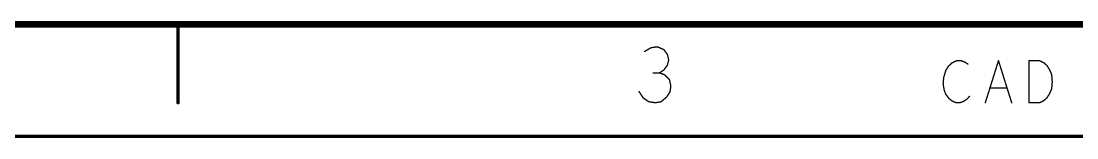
# Model space of a CAD drawing. Extents: x -18 to 16.1, y -6.6 to 15.5.
# Drawn here: x 2.6 to 7.308, y -6.555 to -6.032 of the extents above; entities that cross this region are included whole.
import ezdxf

# ---------------------------------------------------------------- set-up
doc = ezdxf.new("R2010")
doc.units = 0
doc.layers.get('0').update_dxf_attribs({"linetype": 'CONTINUOUS'})
doc.layers.add('FAB', color=13, linetype='CONTINUOUS')

# ---------------------------------------------------------------- blocks, each defined once
blk = doc.blocks.new('ROUND_13')
at = {"const_width": 0.0075}
blk.add_lwpolyline([(-0.00375, 0, 1), (0.00375, 0, 1)], format="xyb", close=True, dxfattribs=at)
blk = doc.blocks.new('ROUND_1')
at = {"const_width": 0.003}
blk.add_lwpolyline([(-0.0015, 0, 1), (0.0015, 0, 1)], format="xyb", close=True, dxfattribs=at)

msp = doc.modelspace()

# ---------------------------------------------------------------- linework, layer by layer
at = {"layer": 'FAB'}
for points, const_width in [([(-16.9499, -6.0473), (15.0501, -6.0473)], 0.03), ([(3.3001, -6.0473), (3.3001, -6.3973)], 0.015), ([(5.4093, -6.1514), (5.381, -6.1681)], 0.006), ([(5.4377, -6.1473), (5.4093, -6.1514)], 0.006), ([(5.466, -6.1598), (5.4377, -6.1473)], 0.006), ([(5.4818, -6.1806), (5.466, -6.1598)], 0.006), ([(5.4881, -6.2056), (5.4818, -6.1806)], 0.006), ([(5.4818, -6.2306), (5.4881, -6.2056)], 0.006), ([(6.7729, -6.2093), (6.7518, -6.2187)], 0.006), ([(6.7917, -6.2093), (6.7729, -6.2093)], 0.006), ([(6.8082, -6.2155), (6.7917, -6.2093)], 0.006), ([(6.8223, -6.2249), (6.8082, -6.2155)], 0.006), ([(6.8998, -6.3973), (6.9586, -6.2093)], 0.006), ([(6.9586, -6.2093), (7.0174, -6.3973)], 0.006), ([(7.0949, -6.3973), (7.0949, -6.2093)], 0.006), ([(7.0949, -6.2093), (7.1419, -6.2093)], 0.006), ([(7.1419, -6.2093), (7.1607, -6.2187)], 0.006), ([(5.4471, -6.2639), (5.4188, -6.2639)], 0.006), ([(5.4471, -6.2639), (5.466, -6.2514)], 0.006), ([(5.4692, -6.2723), (5.4471, -6.2639)], 0.006), ([(5.466, -6.2514), (5.4818, -6.2306)], 0.006), ([(6.7236, -6.2531), (6.7142, -6.2845)], 0.006), ([(6.7353, -6.2343), (6.7236, -6.2531)], 0.006), ([(6.7518, -6.2187), (6.7353, -6.2343)], 0.006), ([(7.1607, -6.2187), (7.1748, -6.2312)], 0.006), ([(7.1748, -6.2312), (7.1866, -6.25)], 0.006), ([(7.1866, -6.25), (7.1959, -6.2719)], 0.006), ([(5.4912, -6.2931), (5.4692, -6.2723)], 0.006), ([(5.4975, -6.3223), (5.4912, -6.2931)], 0.006), ([(6.7142, -6.2845), (6.7118, -6.3127)], 0.006), ([(7.1959, -6.2719), (7.1983, -6.3033)], 0.006), ([(7.1983, -6.3033), (7.1959, -6.3346)], 0.006), ([(5.3558, -6.3473), (5.3747, -6.3764)], 0.006), ([(5.4787, -6.3723), (5.4944, -6.3473)], 0.006), ([(5.4944, -6.3473), (5.4975, -6.3223)], 0.006), ([(6.7118, -6.3127), (6.7165, -6.3409)], 0.006), ([(6.7165, -6.3409), (6.7236, -6.3597)], 0.006), ([(6.9962, -6.3315), (6.921, -6.3315)], 0.006), ([(7.1866, -6.3565), (7.1748, -6.3753)], 0.006), ([(7.1959, -6.3346), (7.1866, -6.3565)], 0.006), ([(5.3747, -6.3764), (5.3999, -6.3931)], 0.006), ([(5.3999, -6.3931), (5.4283, -6.3973)], 0.006), ([(5.4283, -6.3973), (5.4535, -6.3931)], 0.006), ([(5.4535, -6.3931), (5.4787, -6.3723)], 0.006), ([(6.7236, -6.3597), (6.7377, -6.3785)], 0.006), ([(6.7377, -6.3785), (6.7541, -6.391)], 0.006), ([(6.7541, -6.391), (6.7706, -6.3973)], 0.006), ([(6.7706, -6.3973), (6.787, -6.3973)], 0.006), ([(6.787, -6.3973), (6.8035, -6.391)], 0.006), ([(6.8035, -6.391), (6.8176, -6.3816)], 0.006), ([(6.8176, -6.3816), (6.8294, -6.3691)], 0.006), ([(7.1419, -6.3973), (7.0949, -6.3973)], 0.006), ([(7.1607, -6.3879), (7.1419, -6.3973)], 0.006), ([(7.1748, -6.3753), (7.1607, -6.3879)], 0.006), ([(16.0501, -6.5473), (-17.9499, -6.5473)], 0.015)]:
    msp.add_lwpolyline(points, dxfattribs=dict(at, const_width=const_width))

# ---------------------------------------------------------------- block references
for name, p in [('ROUND_13', (3.3001, -6.0473)), ('ROUND_1', (5.381, -6.1681)), ('ROUND_1', (5.4093, -6.1514)), ('ROUND_1', (5.4093, -6.1514)), ('ROUND_1', (5.4377, -6.1473)), ('ROUND_1', (5.4377, -6.1473)), ('ROUND_1', (5.466, -6.1598)), ('ROUND_1', (5.466, -6.1598)), ('ROUND_1', (5.4818, -6.1806)), ('ROUND_1', (5.4818, -6.1806)), ('ROUND_1', (5.4881, -6.2056)), ('ROUND_1', (5.4881, -6.2056)), ('ROUND_1', (6.7729, -6.2093)), ('ROUND_1', (6.7729, -6.2093)), ('ROUND_1', (6.7917, -6.2093)), ('ROUND_1', (6.7917, -6.2093)), ('ROUND_1', (6.8082, -6.2155)), ('ROUND_1', (6.8082, -6.2155)), ('ROUND_1', (6.9586, -6.2093)), ('ROUND_1', (6.9586, -6.2093)), ('ROUND_1', (7.0949, -6.2093)), ('ROUND_1', (7.0949, -6.2093)), ('ROUND_1', (7.1419, -6.2093)), ('ROUND_1', (7.1419, -6.2093)), ('ROUND_1', (5.4188, -6.2639)), ('ROUND_1', (5.4471, -6.2639)), ('ROUND_1', (5.4471, -6.2639)), ('ROUND_1', (5.4471, -6.2639)), ('ROUND_1', (5.466, -6.2514)), ('ROUND_1', (5.466, -6.2514)), ('ROUND_1', (5.4818, -6.2306)), ('ROUND_1', (5.4818, -6.2306)), ('ROUND_1', (6.7236, -6.2531)), ('ROUND_1', (6.7236, -6.2531)), ('ROUND_1', (6.7353, -6.2343)), ('ROUND_1', (6.7353, -6.2343)), ('ROUND_1', (6.7518, -6.2187)), ('ROUND_1', (6.7518, -6.2187)), ('ROUND_1', (6.8223, -6.2249)), ('ROUND_1', (7.1607, -6.2187)), ('ROUND_1', (7.1607, -6.2187)), ('ROUND_1', (7.1748, -6.2312)), ('ROUND_1', (7.1748, -6.2312)), ('ROUND_1', (7.1866, -6.25)), ('ROUND_1', (7.1866, -6.25)), ('ROUND_1', (5.4692, -6.2723)), ('ROUND_1', (5.4692, -6.2723)), ('ROUND_1', (5.4912, -6.2931)), ('ROUND_1', (5.4912, -6.2931)), ('ROUND_1', (6.7142, -6.2845)), ('ROUND_1', (6.7142, -6.2845)), ('ROUND_1', (7.1959, -6.2719)), ('ROUND_1', (7.1959, -6.2719)), ('ROUND_1', (7.1983, -6.3033)), ('ROUND_1', (7.1983, -6.3033)), ('ROUND_1', (5.3558, -6.3473)), ('ROUND_1', (5.4944, -6.3473)), ('ROUND_1', (5.4944, -6.3473)), ('ROUND_1', (5.4975, -6.3223)), ('ROUND_1', (5.4975, -6.3223)), ('ROUND_1', (6.7118, -6.3127)), ('ROUND_1', (6.7118, -6.3127)), ('ROUND_1', (6.7165, -6.3409)), ('ROUND_1', (6.7165, -6.3409)), ('ROUND_1', (6.921, -6.3315)), ('ROUND_1', (6.9962, -6.3315)), ('ROUND_1', (7.1866, -6.3565)), ('ROUND_1', (7.1866, -6.3565)), ('ROUND_1', (7.1959, -6.3346)), ('ROUND_1', (7.1959, -6.3346)), ('ROUND_13', (3.3001, -6.3973)), ('ROUND_1', (5.3747, -6.3764)), ('ROUND_1', (5.3747, -6.3764)), ('ROUND_1', (5.3999, -6.3931)), ('ROUND_1', (5.3999, -6.3931)), ('ROUND_1', (5.4283, -6.3973)), ('ROUND_1', (5.4283, -6.3973)), ('ROUND_1', (5.4535, -6.3931)), ('ROUND_1', (5.4535, -6.3931)), ('ROUND_1', (5.4787, -6.3723)), ('ROUND_1', (5.4787, -6.3723)), ('ROUND_1', (6.7236, -6.3597)), ('ROUND_1', (6.7236, -6.3597)), ('ROUND_1', (6.7377, -6.3785)), ('ROUND_1', (6.7377, -6.3785)), ('ROUND_1', (6.7541, -6.391)), ('ROUND_1', (6.7541, -6.391)), ('ROUND_1', (6.7706, -6.3973)), ('ROUND_1', (6.7706, -6.3973)), ('ROUND_1', (6.787, -6.3973)), ('ROUND_1', (6.787, -6.3973)), ('ROUND_1', (6.8035, -6.391)), ('ROUND_1', (6.8035, -6.391)), ('ROUND_1', (6.8176, -6.3816)), ('ROUND_1', (6.8176, -6.3816)), ('ROUND_1', (6.8294, -6.3691)), ('ROUND_1', (6.8998, -6.3973)), ('ROUND_1', (7.0174, -6.3973)), ('ROUND_1', (7.0949, -6.3973)), ('ROUND_1', (7.0949, -6.3973)), ('ROUND_1', (7.1419, -6.3973)), ('ROUND_1', (7.1419, -6.3973)), ('ROUND_1', (7.1607, -6.3879)), ('ROUND_1', (7.1607, -6.3879)), ('ROUND_1', (7.1748, -6.3753)), ('ROUND_1', (7.1748, -6.3753))]:
    msp.add_blockref(name, p, dxfattribs=at)

doc.saveas('drawing.dxf')
